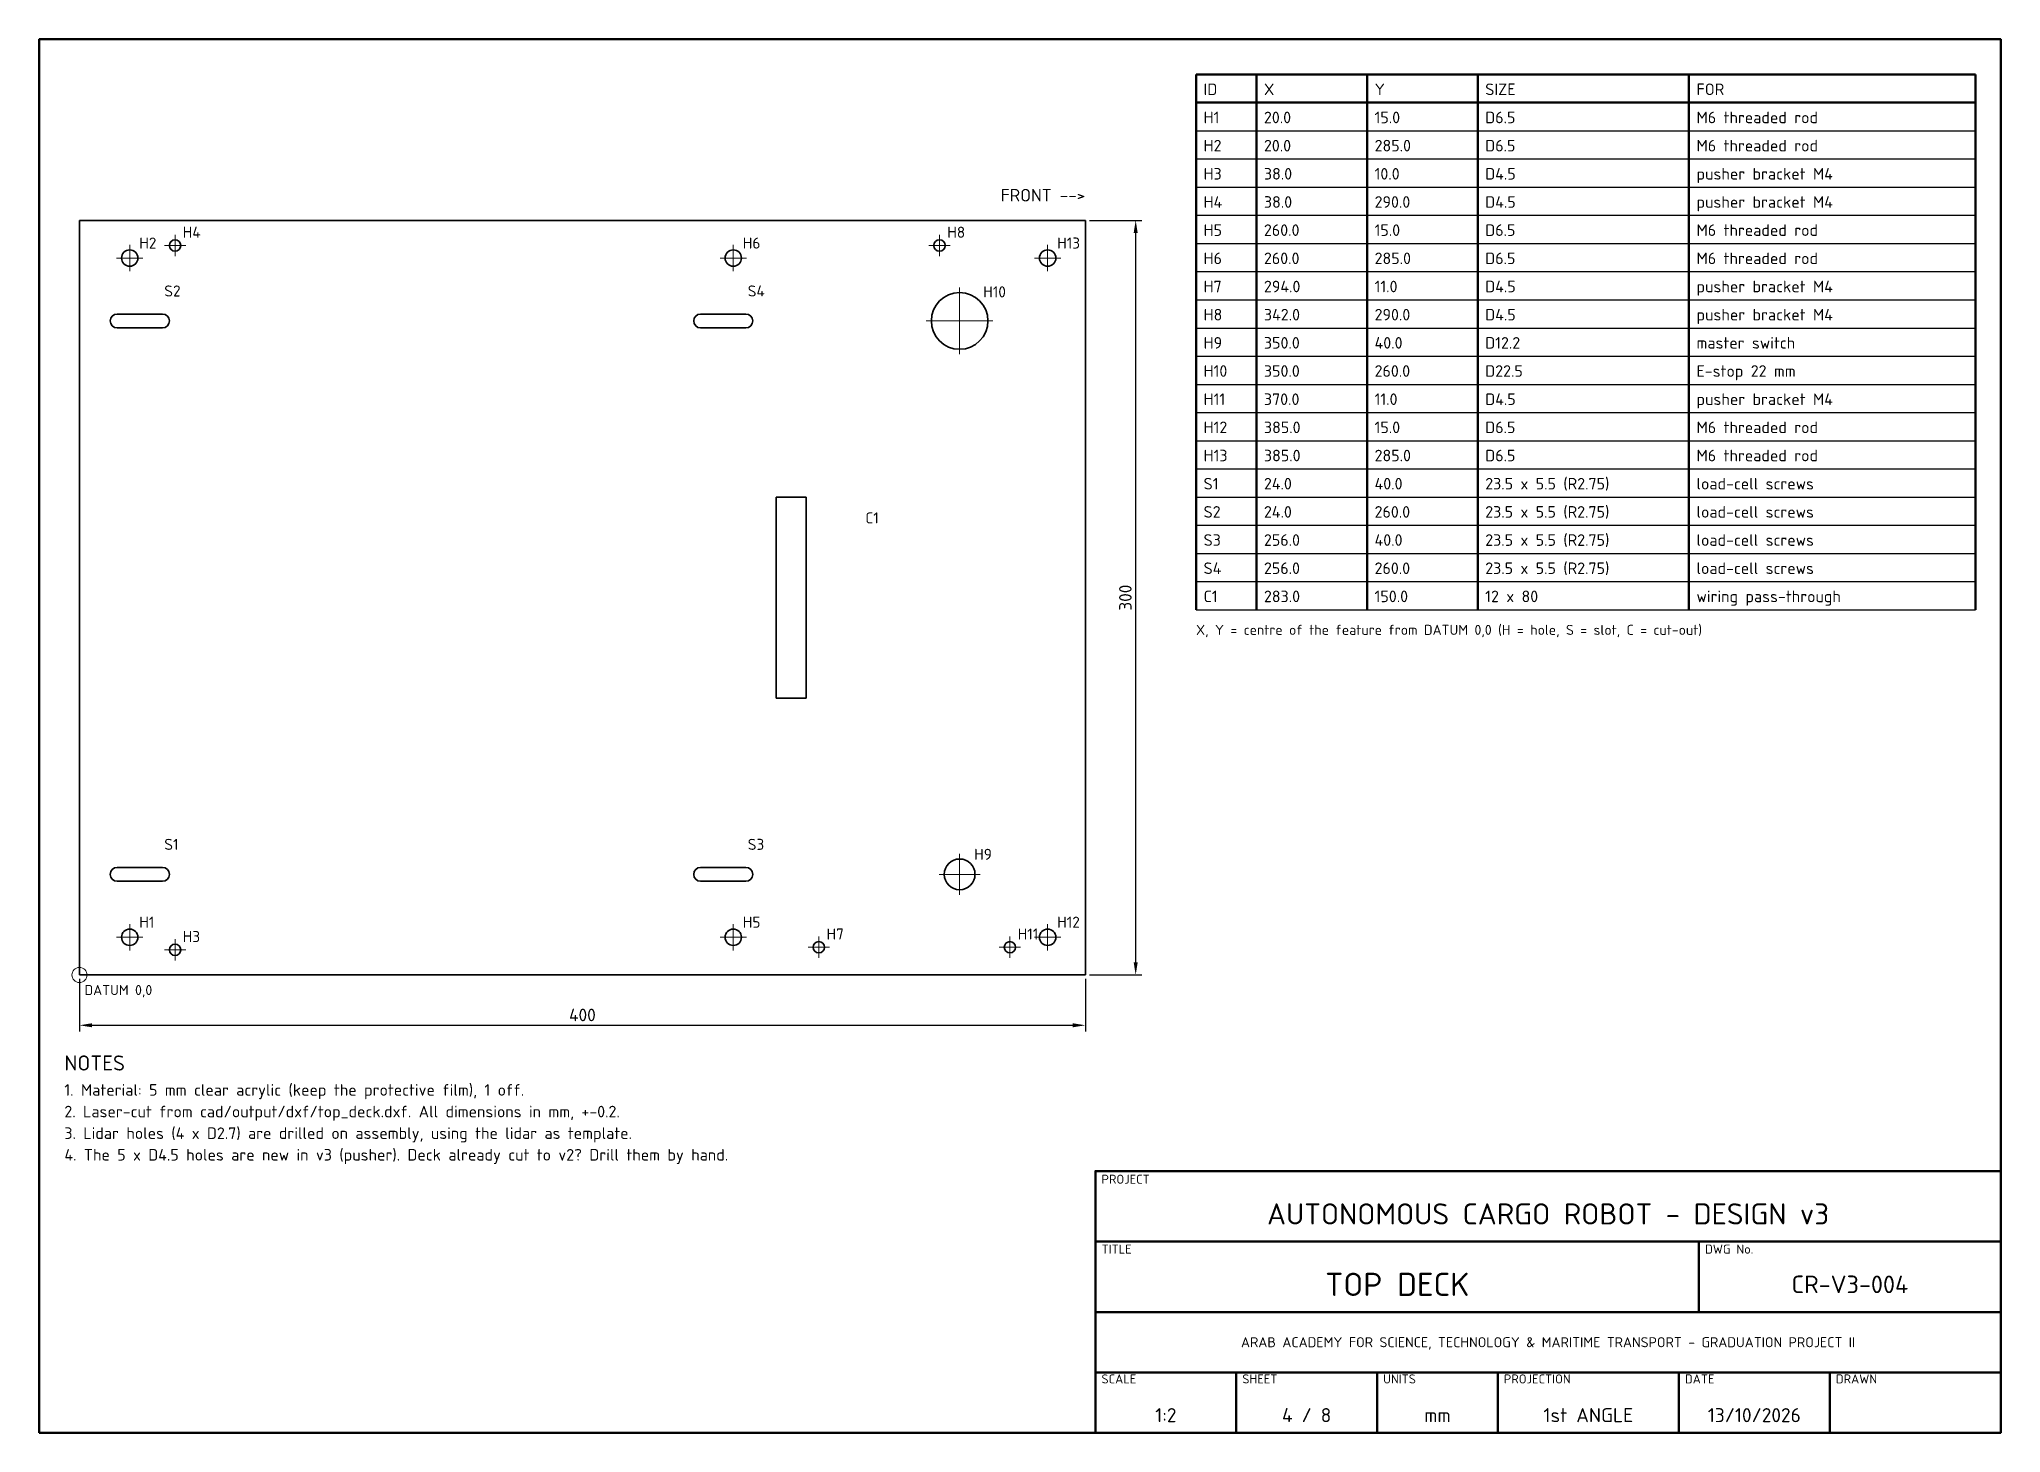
# Paper-space layout '04 TOP DECK' of a CAD drawing. Header units: millimetres. Extents: x 20 to 410, y 10 to 287.
# The model-space entities are those that its viewports show. They can reach past a viewport. Long polylines and large blocks are cut down to what shows.
import ezdxf
from ezdxf.enums import TextEntityAlignment as Align

# ---------------------------------------------------------------- set-up
doc = ezdxf.new("R2010")
doc.units = ezdxf.units.MM
doc.linetypes.add('CENTER_ISO', pattern=[26, 18, -3, 2, -3])
for name, color, linetype, lineweight in [('2D-VISIBLE', 7, 'Continuous', 35), ('CENTER', 1, 'CENTER_ISO', 18), ('DIMENSIONS', 4, 'Continuous', 18), ('TEXT', 7, 'Continuous', 25), ('TITLEBLOCK', 7, 'Continuous', 50)]:
    doc.layers.add(name, color=color, linetype=linetype, lineweight=lineweight)
doc.layers.add('VIEWPORTS', color=8, linetype='Continuous', lineweight=13, plot=False)
doc.styles.add('ISO', font='isocpeur.ttf')
doc.styles.add('OpenSansCondensed-Light', font='OpenSansCondensed-Light.ttf')
doc.dimstyles.new('EZDXF', dxfattribs={"dimtxt": 0.25, "dimasz": 0.175, "dimexe": 0.375, "dimexo": 0.125, "dimgap": 0.1, "dimtad": 1, "dimlfac": 100, "dimzin": 12, "dimdsep": 46, "dimtxsty": 'OpenSansCondensed-Light', "dimblk": 'ARCHTICK', "dimcen": 2.5, "dimazin": 3, "dimtfac": 0.5, "dimtmove": 2, "dimatfit": 3})

# ---------------------------------------------------------------- blocks, each defined once
blk = doc.blocks.new('_CLOSEDFILLED')
at = {"color": 0, "linetype": 'BYBLOCK'}
blk.add_solid([(-1, 0.16), (0, 0), (-1, -0.16)], dxfattribs=at)
blk = doc.blocks.new('*D13')
at = {"color": 4}
for p, q in [((6326, -96.6), (6326, -117.5)), ((6726, -96.6), (6726, -117.5)), ((6331, -115), (6721, -115))]:
    blk.add_line(p, q, dxfattribs=at)
at = {"layer": 'Defpoints'}
for p in [(6326, -95), (6726, -95), (6326, -115)]:
    blk.add_point(p, dxfattribs=at)
at = {"layer": 'DIMENSIONS', "color": 4, "xscale": 5, "yscale": 5, "rotation": 180}
blk.add_blockref('_CLOSEDFILLED', (6326, -115), dxfattribs=at)
at = {"layer": 'DIMENSIONS', "color": 4, "xscale": 5, "yscale": 5}
blk.add_blockref('_CLOSEDFILLED', (6726, -115), dxfattribs=at)
at = {"layer": 'DIMENSIONS', "color": 7, "insert": (6526, -110.9), "char_height": 5, "attachment_point": 5, "style": 'ISO'}
blk.add_mtext('400', dxfattribs=at)
blk = doc.blocks.new('*D14')
at = {"color": 4}
for p, q in [((6727.6, 205), (6748.5, 205)), ((6746, -90), (6746, 200)), ((6727.6, -95), (6748.5, -95))]:
    blk.add_line(p, q, dxfattribs=at)
at = {"layer": 'Defpoints'}
for p in [(6726, 205), (6726, -95), (6746, -95)]:
    blk.add_point(p, dxfattribs=at)
at = {"layer": 'DIMENSIONS', "color": 4, "xscale": 5, "yscale": 5}
for p, rotation in [((6746, 205), 90), ((6746, -95), 270)]:
    blk.add_blockref('_CLOSEDFILLED', p, dxfattribs=dict(at, rotation=rotation))
at = {"layer": 'DIMENSIONS', "color": 7, "insert": (6741.9, 55), "char_height": 5, "attachment_point": 5, "rotation": 90, "style": 'ISO'}
blk.add_mtext('300', dxfattribs=at)

msp = doc.modelspace()

# ---------------------------------------------------------------- linework, layer by layer
at = {"layer": '2D-VISIBLE'}
for p, q in [((6726, 205), (6326, 205)), ((6326, 205), (6326, -95)), ((6726, -95), (6726, 205)), ((6341, 167.75), (6359, 167.75)), ((6573, 167.75), (6591, 167.75)), ((6359, 162.25), (6341, 162.25)), ((6591, 162.25), (6573, 162.25)), ((6603, 95), (6615, 95)), ((6603, 15), (6603, 95)), ((6615, 95), (6615, 15)), ((6615, 15), (6603, 15)), ((6341, -52.25), (6359, -52.25)), ((6573, -52.25), (6591, -52.25)), ((6359, -57.75), (6341, -57.75)), ((6591, -57.75), (6573, -57.75)), ((6326, -95), (6726, -95))]:
    msp.add_line(p, q, dxfattribs=at)
for centre, radius in [((6364, 195), 2.25), ((6668, 195), 2.25), ((6346, 190), 3.25), ((6586, 190), 3.25), ((6711, 190), 3.25), ((6676, 165), 11.25), ((6676, -55), 6.1), ((6346, -80), 3.25), ((6586, -80), 3.25), ((6711, -80), 3.25), ((6364, -85), 2.25), ((6620, -84), 2.25), ((6696, -84), 2.25)]:
    msp.add_circle(centre, radius, dxfattribs=at)
for centre, start, end in [((6341, 165), 90, 270), ((6359, 165), 270, 90), ((6573, 165), 90, 270), ((6591, 165), 270, 90), ((6341, -55), 90, 270), ((6359, -55), 270, 90), ((6573, -55), 90, 270), ((6591, -55), 270, 90)]:
    msp.add_arc(centre, 2.75, start, end, dxfattribs=at)
at = {"layer": 'CENTER'}
for p, q in [((6346, 184.75), (6346, 195.25)), ((6359.75, 195), (6368.25, 195)), ((6364, 190.75), (6364, 199.25)), ((6586, 184.75), (6586, 195.25)), ((6663.75, 195), (6672.25, 195)), ((6668, 190.75), (6668, 199.25)), ((6711, 184.75), (6711, 195.25)), ((6340.75, 190), (6351.25, 190)), ((6580.75, 190), (6591.25, 190)), ((6705.75, 190), (6716.25, 190)), ((6676, 151.75), (6676, 178.25)), ((6662.75, 165), (6689.25, 165)), ((6676, -63.1), (6676, -46.9)), ((6667.9, -55), (6684.1, -55)), ((6346, -85.25), (6346, -74.75)), ((6586, -85.25), (6586, -74.75)), ((6711, -85.25), (6711, -74.75)), ((6340.75, -80), (6351.25, -80)), ((6359.75, -85), (6368.25, -85)), ((6364, -89.25), (6364, -80.75)), ((6580.75, -80), (6591.25, -80)), ((6615.75, -84), (6624.25, -84)), ((6620, -88.25), (6620, -79.75)), ((6691.75, -84), (6700.25, -84)), ((6696, -88.25), (6696, -79.75)), ((6705.75, -80), (6716.25, -80))]:
    msp.add_line(p, q, dxfattribs=at)

# ---------------------------------------------------------------- dimensions: what is measured, and where the dimension line sits
at = {"layer": 'DIMENSIONS'}
dim = msp.add_linear_dim(base=(6746, -95), p1=(6726, -95), p2=(6726, 205), angle=90, dimstyle='EZDXF', override={"dimscale": 2, "dimtxt": 2.5, "dimasz": 2.5, "dimexe": 1.25, "dimexo": 0.8, "dimgap": 0.8, "dimtad": 1, "dimtih": 0, "dimtoh": 0, "dimdec": 1, "dimlfac": 1, "dimzin": 8, "dimdsep": 46, "dimpost": '', "dimtxsty": 'ISO', "dimtsz": 0, "dimdle": 0, "dimclrd": 4, "dimclre": 4, "dimclrt": 7}, dxfattribs=at)
dim.commit()
dim.dimension.update_dxf_attribs({"geometry": '*D14', "text_midpoint": (6741.9, 55)})
dim = msp.add_linear_dim(base=(6326, -115), p1=(6326, -95), p2=(6726, -95), dimstyle='EZDXF', override={"dimscale": 2, "dimtxt": 2.5, "dimasz": 2.5, "dimexe": 1.25, "dimexo": 0.8, "dimgap": 0.8, "dimtad": 1, "dimtih": 0, "dimtoh": 0, "dimdec": 1, "dimlfac": 1, "dimzin": 8, "dimdsep": 46, "dimpost": '', "dimtxsty": 'ISO', "dimtsz": 0, "dimdle": 0, "dimclrd": 4, "dimclre": 4, "dimclrt": 7}, dxfattribs=at)
dim.commit()
dim.dimension.update_dxf_attribs({"geometry": '*D13', "text_midpoint": (6526, -110.9)})

psp = doc.layouts.new('04 TOP DECK')

# ---------------------------------------------------------------- linework, layer by layer
at = {"layer": 'DIMENSIONS'}
psp.add_circle((28, 101), 1.5, dxfattribs=at)
at = {"layer": 'TEXT'}
for p, q in [((250, 268.8), (405, 268.8)), ((250, 263.2), (405, 263.2)), ((250, 257.6), (405, 257.6)), ((250, 252), (405, 252)), ((250, 246.4), (405, 246.4)), ((250, 240.8), (405, 240.8)), ((250, 235.2), (405, 235.2)), ((250, 229.6), (405, 229.6)), ((250, 224), (405, 224)), ((250, 218.4), (405, 218.4)), ((250, 212.8), (405, 212.8)), ((250, 207.2), (405, 207.2)), ((250, 201.6), (405, 201.6)), ((250, 196), (405, 196)), ((250, 190.4), (405, 190.4)), ((250, 184.8), (405, 184.8)), ((250, 179.2), (405, 179.2)), ((250, 173.6), (405, 173.6))]:
    psp.add_line(p, q, dxfattribs=at)
at = {"layer": 'TITLEBLOCK'}
for p, q in [((250, 280), (405, 280)), ((250, 280), (250, 173.6)), ((262, 280), (262, 173.6)), ((284, 280), (284, 173.6)), ((306, 280), (306, 173.6)), ((348, 280), (348, 173.6)), ((405, 280), (405, 173.6)), ((250, 274.4), (405, 274.4)), ((230, 48), (410, 48)), ((350, 34), (350, 48)), ((230, 34), (410, 34)), ((230, 22), (410, 22)), ((258, 10), (258, 22)), ((286, 10), (286, 22)), ((310, 10), (310, 22)), ((346, 10), (346, 22)), ((376, 10), (376, 22))]:
    psp.add_line(p, q, dxfattribs=at)
for points in [[(20, 10), (410, 10), (410, 287), (20, 287)], [(230, 10), (410, 10), (410, 62), (230, 62)]]:
    psp.add_lwpolyline(points, close=True, dxfattribs=at)

# ---------------------------------------------------------------- texts
at = {"layer": 'TEXT', "style": 'ISO'}
for s, height, p in [('ID', 2.3, (251.5, 275.9)), ('X', 2.3, (263.5, 275.9)), ('Y', 2.3, (285.5, 275.9)), ('SIZE', 2.3, (307.5, 275.9)), ('FOR', 2.3, (349.5, 275.9)), ('H1', 2.3, (251.5, 270.3)), ('20.0', 2.3, (263.5, 270.3)), ('15.0', 2.3, (285.5, 270.3)), ('D6.5', 2.3, (307.5, 270.3)), ('M6 threaded rod', 2.3, (349.5, 270.3)), ('H2', 2.3, (251.5, 264.7)), ('20.0', 2.3, (263.5, 264.7)), ('285.0', 2.3, (285.5, 264.7)), ('D6.5', 2.3, (307.5, 264.7)), ('M6 threaded rod', 2.3, (349.5, 264.7)), ('H3', 2.3, (251.5, 259.1)), ('38.0', 2.3, (263.5, 259.1)), ('10.0', 2.3, (285.5, 259.1)), ('D4.5', 2.3, (307.5, 259.1)), ('pusher bracket M4', 2.3, (349.5, 259.1)), ('H4', 2.3, (251.5, 253.5)), ('38.0', 2.3, (263.5, 253.5)), ('290.0', 2.3, (285.5, 253.5)), ('D4.5', 2.3, (307.5, 253.5)), ('pusher bracket M4', 2.3, (349.5, 253.5)), ('H4', 2.2, (48.5375, 247.5375)), ('H8', 2.2, (200.5375, 247.5375)), ('H5', 2.3, (251.5, 247.9)), ('260.0', 2.3, (263.5, 247.9)), ('15.0', 2.3, (285.5, 247.9)), ('D6.5', 2.3, (307.5, 247.9)), ('M6 threaded rod', 2.3, (349.5, 247.9)), ('H2', 2.2, (39.8875, 245.3875)), ('H6', 2.2, (159.8875, 245.3875)), ('H13', 2.2, (222.3875, 245.3875)), ('H6', 2.3, (251.5, 242.3)), ('260.0', 2.3, (263.5, 242.3)), ('285.0', 2.3, (285.5, 242.3)), ('D6.5', 2.3, (307.5, 242.3)), ('M6 threaded rod', 2.3, (349.5, 242.3)), ('S2', 2.2, (44.8625, 235.8625)), ('S4', 2.2, (160.8625, 235.8625)), ('H7', 2.3, (251.5, 236.7)), ('294.0', 2.3, (263.5, 236.7)), ('11.0', 2.3, (285.5, 236.7)), ('D4.5', 2.3, (307.5, 236.7)), ('pusher bracket M4', 2.3, (349.5, 236.7)), ('H10', 2.2, (207.6875, 235.6875)), ('H8', 2.3, (251.5, 231.1)), ('342.0', 2.3, (263.5, 231.1)), ('290.0', 2.3, (285.5, 231.1)), ('D4.5', 2.3, (307.5, 231.1)), ('pusher bracket M4', 2.3, (349.5, 231.1)), ('H9', 2.3, (251.5, 225.5)), ('350.0', 2.3, (263.5, 225.5)), ('40.0', 2.3, (285.5, 225.5)), ('D12.2', 2.3, (307.5, 225.5)), ('master switch', 2.3, (349.5, 225.5)), ('H10', 2.3, (251.5, 219.9)), ('350.0', 2.3, (263.5, 219.9)), ('260.0', 2.3, (285.5, 219.9)), ('D22.5', 2.3, (307.5, 219.9)), ('E-stop 22 mm', 2.3, (349.5, 219.9)), ('H11', 2.3, (251.5, 214.3)), ('370.0', 2.3, (263.5, 214.3)), ('11.0', 2.3, (285.5, 214.3)), ('D4.5', 2.3, (307.5, 214.3)), ('pusher bracket M4', 2.3, (349.5, 214.3)), ('H12', 2.3, (251.5, 208.7)), ('385.0', 2.3, (263.5, 208.7)), ('15.0', 2.3, (285.5, 208.7)), ('D6.5', 2.3, (307.5, 208.7)), ('M6 threaded rod', 2.3, (349.5, 208.7)), ('H13', 2.3, (251.5, 203.1)), ('385.0', 2.3, (263.5, 203.1)), ('285.0', 2.3, (285.5, 203.1)), ('D6.5', 2.3, (307.5, 203.1)), ('M6 threaded rod', 2.3, (349.5, 203.1)), ('S1', 2.3, (251.5, 197.5)), ('24.0', 2.3, (263.5, 197.5)), ('40.0', 2.3, (285.5, 197.5)), ('23.5 x 5.5 (R2.75)', 2.3, (307.5, 197.5)), ('load-cell screws', 2.3, (349.5, 197.5)), ('C1', 2.2, (184.25, 190.75)), ('S2', 2.3, (251.5, 191.9)), ('24.0', 2.3, (263.5, 191.9)), ('260.0', 2.3, (285.5, 191.9)), ('23.5 x 5.5 (R2.75)', 2.3, (307.5, 191.9)), ('load-cell screws', 2.3, (349.5, 191.9)), ('S3', 2.3, (251.5, 186.3)), ('256.0', 2.3, (263.5, 186.3)), ('40.0', 2.3, (285.5, 186.3)), ('23.5 x 5.5 (R2.75)', 2.3, (307.5, 186.3)), ('load-cell screws', 2.3, (349.5, 186.3)), ('S4', 2.3, (251.5, 180.7)), ('256.0', 2.3, (263.5, 180.7)), ('260.0', 2.3, (285.5, 180.7)), ('23.5 x 5.5 (R2.75)', 2.3, (307.5, 180.7)), ('load-cell screws', 2.3, (349.5, 180.7)), ('C1', 2.3, (251.5, 175.1)), ('283.0', 2.3, (263.5, 175.1)), ('150.0', 2.3, (285.5, 175.1)), ('12 x 80', 2.3, (307.5, 175.1)), ('wiring pass-through', 2.3, (349.5, 175.1)), ('X, Y = centre of the feature from DATUM 0,0 (H = hole, S = slot, C = cut-out)', 2, (250, 168.6)), ('S1', 2.2, (44.8625, 125.8625)), ('S3', 2.2, (160.8625, 125.8625)), ('H9', 2.2, (205.885, 123.885)), ('H1', 2.2, (39.8875, 110.3875)), ('H3', 2.2, (48.5375, 107.5375)), ('H5', 2.2, (159.8875, 110.3875)), ('H7', 2.2, (176.5375, 108.0375)), ('H11', 2.2, (214.5375, 108.0375)), ('H12', 2.2, (222.3875, 110.3875)), ('NOTES', 3, (25, 82)), ('1. Material: 5 mm clear acrylic (keep the protective film), 1 off.', 2.3, (25, 77)), ('2. Laser-cut from cad/output/dxf/top_deck.dxf. All dimensions in mm, +-0.2.', 2.3, (25, 72.7)), ('3. Lidar holes (4 x D2.7) are drilled on assembly, using the lidar as template.', 2.3, (25, 68.4)), ('4. The 5 x D4.5 holes are new in v3 (pusher). Deck already cut to v2? Drill them by hand.', 2.3, (25, 64.1)), ('PROJECT', 1.8, (231.2, 59.5)), ('TITLE', 1.8, (231.2, 45.6)), ('DWG No.', 1.8, (351.2, 45.6)), ('SCALE', 1.8, (231.2, 19.8)), ('SHEET', 1.8, (259.2, 19.8)), ('UNITS', 1.8, (287.2, 19.8)), ('PROJECTION', 1.8, (311.2, 19.8)), ('DATE', 1.8, (347.2, 19.8)), ('DRAWN', 1.8, (377.2, 19.8))]:
    psp.add_text(s, height=height, dxfattribs=at).set_placement(p)
psp.add_text('FRONT -->', height=2.5, dxfattribs=at).set_placement((228, 254), align=Align.BOTTOM_RIGHT)
psp.add_text('DATUM 0,0', height=2, dxfattribs=at).set_placement((29, 99), align=Align.TOP_LEFT)
for s, height, p in [('AUTONOMOUS CARGO ROBOT - DESIGN v3', 4.2, (320, 53.5)), ('TOP DECK', 4.6, (290, 39.5)), ('CR-V3-004', 3.5, (380, 39.5)), ('ARAB ACADEMY FOR SCIENCE, TECHNOLOGY & MARITIME TRANSPORT - GRADUATION PROJECT II', 2, (320, 28)), ('1:2', 2.8, (244, 13.5)), ('4 / 8', 2.8, (272, 13.5)), ('mm', 2.8, (298, 13.5)), ('1st ANGLE', 2.8, (328, 13.5)), ('13/10/2026', 2.8, (361, 13.5))]:
    psp.add_text(s, height=height, dxfattribs=at).set_placement(p, align=Align.MIDDLE_CENTER)

# ---------------------------------------------------------------- viewports
at = {"layer": 'VIEWPORTS'}
psp.add_viewport(center=(215, 148.5), size=(390, 277), view_center_point=(6700, 0), view_height=554, dxfattribs=at)

doc.saveas('drawing.dxf')
